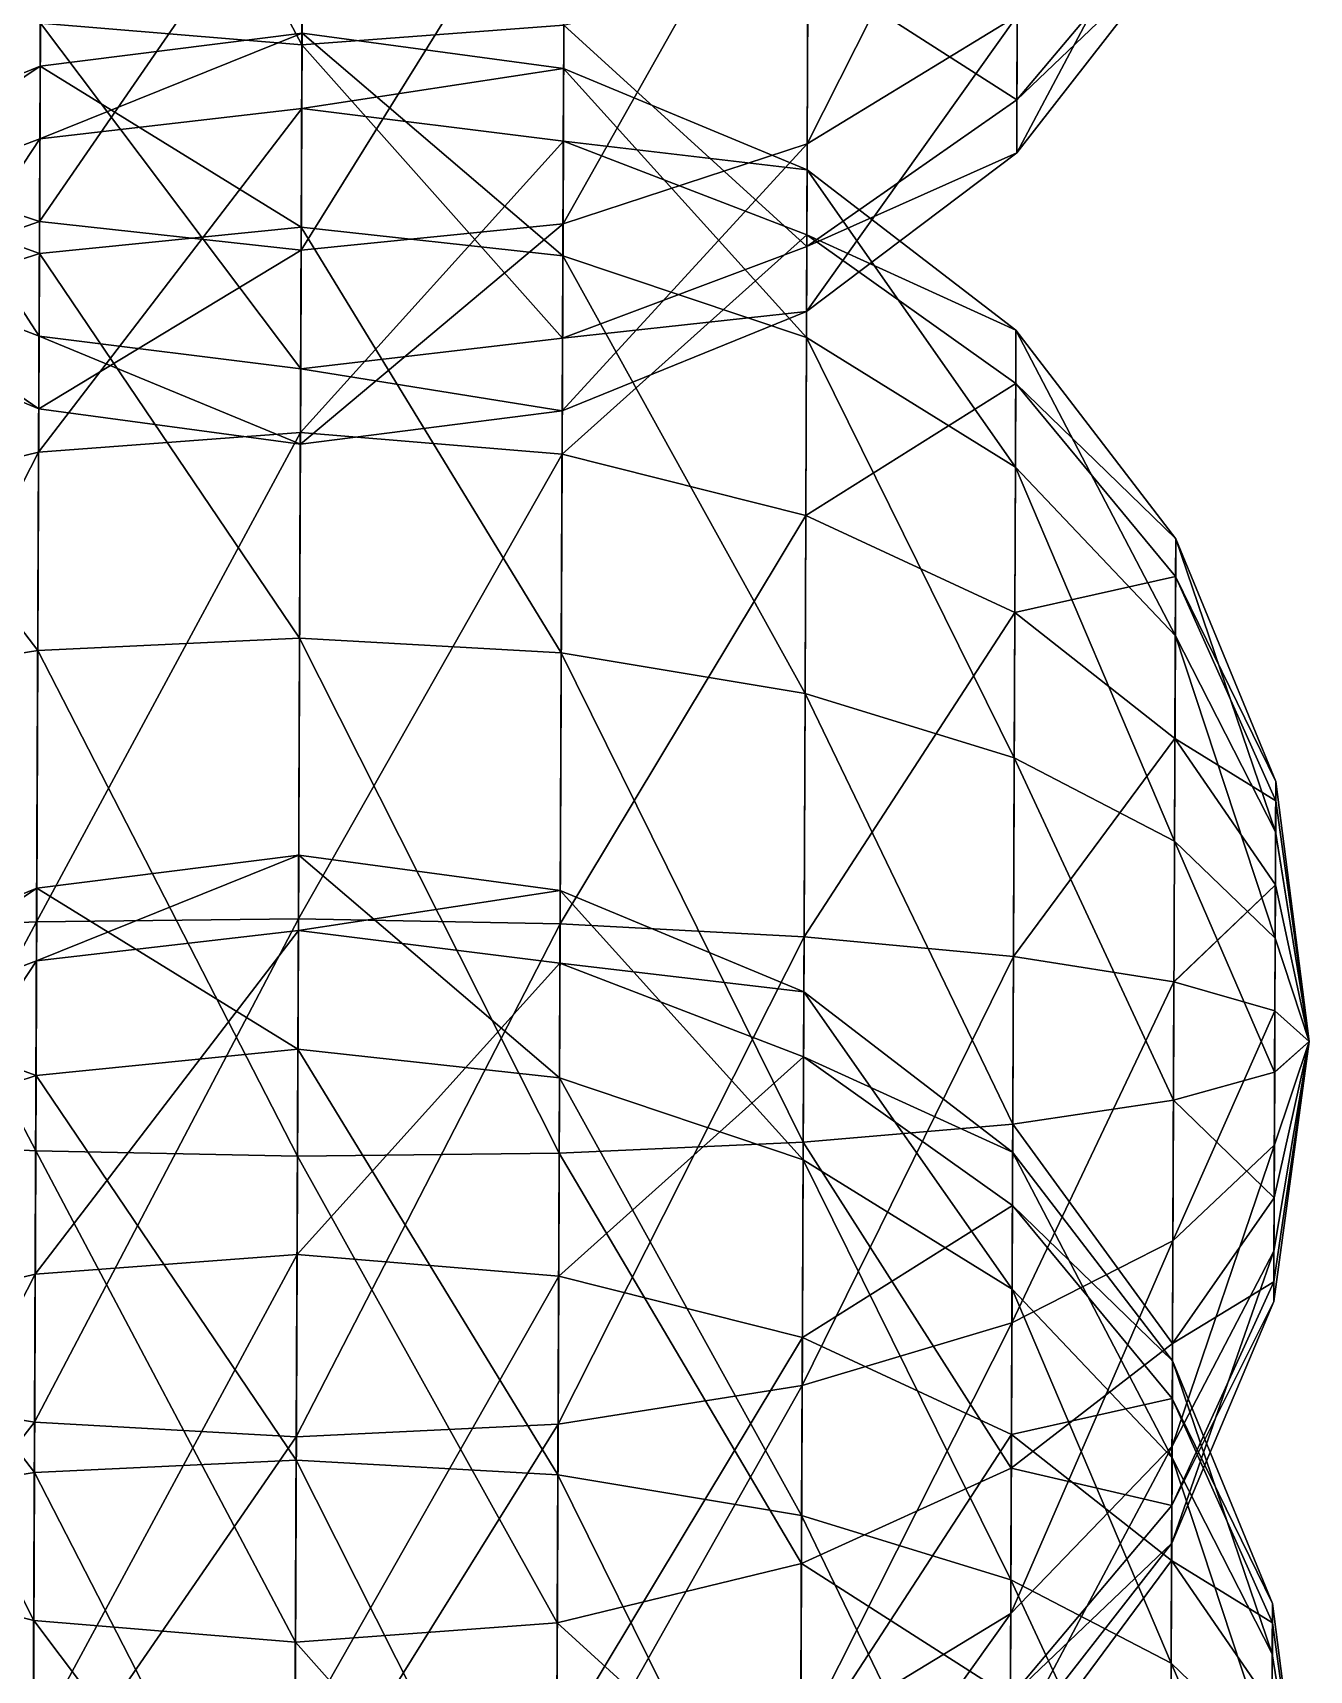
# Model space of a CAD drawing. Header units: metres. Extents: x -322 to 100, y -423 to 142.
# Drawn here: x -298.47 to -260.61, y -50.12 to -1.54 of the extents above; entities that cross this region are included whole.
import ezdxf

# ---------------------------------------------------------------- set-up
doc = ezdxf.new("R2010")
doc.units = ezdxf.units.M

msp = doc.modelspace()

# ---------------------------------------------------------------- linework, layer by layer
for points in [[(-290.48514, -1.896423, -696.81854), (-298.24716, -1.25321, -695.9994), (-298.19016, 12.67995, -701.5549), (-298.19006, 12.68005, -701.55475)], [(-290.48514, -1.896423, -696.81854), (-298.19016, 12.67995, -701.5549), (-290.42615, 12.528246, -702.57007), (-290.42606, 12.528346, -702.56995)], [(-282.71814, -1.316734, -695.9994), (-290.48514, -1.896423, -696.81854), (-290.42615, 12.528246, -702.57007), (-290.42606, 12.528346, -702.56995)], [(-269.23297, 7.583777, -653.2885), (-275.45383, 5.726347, -648.9085), (-275.49704, -4.833304, -657.23663), (-275.49695, -4.833203, -657.2365)], [(-269.23297, 7.583777, -653.2885), (-275.49704, -4.833304, -657.23663), (-269.26825, -1.038143, -660.0884), (-269.26816, -1.038043, -660.08826)], [(-298.22305, 4.635863, -646.1551), (-305.45358, 5.849067, -648.9085), (-305.4968, -4.710585, -657.23663), (-305.4967, -4.710484, -657.2365)], [(-275.45383, 5.726347, -648.9085), (-282.69406, 4.572341, -646.1551), (-282.74222, -7.205418, -655.4439), (-282.74213, -7.205317, -655.4438)], [(-275.45383, 5.726347, -648.9085), (-282.74222, -7.205418, -655.4439), (-275.49704, -4.833304, -657.23663), (-275.49695, -4.833203, -657.2365)], [(-298.22305, 4.635863, -646.1551), (-305.4968, -4.710585, -657.23663), (-298.27124, -7.141895, -655.4439), (-298.27115, -7.141795, -655.4438)], [(-290.4602, 4.200395, -645.21594), (-298.22305, 4.635863, -646.1551), (-298.27124, -7.141895, -655.4439), (-298.27115, -7.141795, -655.4438)], [(-282.69406, 4.572341, -646.1551), (-290.4602, 4.200395, -645.21594), (-290.51007, -7.992838, -654.83246), (-290.50998, -7.992738, -654.83234)], [(-282.69406, 4.572341, -646.1551), (-290.51007, -7.992838, -654.83246), (-282.74222, -7.205418, -655.4439), (-282.74213, -7.205317, -655.4438)], [(-290.4602, 4.200395, -645.21594), (-298.27124, -7.141895, -655.4439), (-290.51007, -7.992838, -654.83246), (-290.50998, -7.992738, -654.83234)], [(-264.48038, 3.921426, -663.8049), (-269.26825, -1.038143, -660.0884), (-269.28488, -5.105022, -670.28827), (-269.2848, -5.104922, -670.28815)], [(-264.48038, 3.921426, -663.8049), (-269.28488, -5.105022, -670.28827), (-264.49213, 1.045707, -671.0173), (-264.49203, 1.045807, -671.01715)], [(-269.27844, -3.527155, -681.155), (-275.47543, 0.446346, -693.59766), (-269.2506, 3.272675, -689.77704), (-269.25052, 3.272775, -689.7769)], [(-264.48758, 2.161428, -678.70123), (-269.27844, -3.527155, -681.155), (-269.2506, 3.272675, -689.77704), (-269.25052, 3.272775, -689.7769)], [(-264.49213, 1.045707, -671.0173), (-269.27844, -3.527155, -681.155), (-264.48758, 2.161428, -678.70123), (-264.4875, 2.161528, -678.7011)], [(-264.49213, 1.045707, -671.0173), (-269.28488, -5.105022, -670.28827), (-269.27844, -3.527155, -681.155), (-269.27835, -3.527055, -681.1549)], [(-298.28516, -10.54195, -684.22156), (-305.50925, -7.758991, -683.0379), (-305.4752, 0.569065, -693.59766), (-305.4751, 0.569165, -693.59753)], [(-298.28516, -10.54195, -684.22156), (-305.4752, 0.569065, -693.59766), (-298.24716, -1.25321, -695.9994), (-298.24707, -1.25311, -695.99927)], [(-275.5095, -7.881708, -683.0379), (-282.71814, -1.316734, -695.9994), (-275.47543, 0.446346, -693.59766), (-275.47534, 0.446446, -693.59753)], [(-269.27844, -3.527155, -681.155), (-275.5095, -7.881708, -683.0379), (-275.47543, 0.446346, -693.59766), (-275.47534, 0.446446, -693.59753)], [(-290.52448, -11.512835, -684.62524), (-298.28516, -10.54195, -684.22156), (-298.24716, -1.25321, -695.9994), (-298.24707, -1.25311, -695.99927)], [(-290.52448, -11.512835, -684.62524), (-298.24716, -1.25321, -695.9994), (-290.48514, -1.896423, -696.81854), (-290.48505, -1.896323, -696.8184)], [(-282.75613, -10.605476, -684.22156), (-290.48514, -1.896423, -696.81854), (-282.71814, -1.316734, -695.9994), (-282.71805, -1.316634, -695.99927)], [(-275.5095, -7.881708, -683.0379), (-282.75613, -10.605476, -684.22156), (-282.71814, -1.316734, -695.9994), (-282.71805, -1.316634, -695.99927)], [(-269.26825, -1.038143, -660.0884), (-275.49704, -4.833304, -657.23663), (-275.5174, -9.814194, -669.7288), (-275.5173, -9.814094, -669.7287)], [(-269.26825, -1.038143, -660.0884), (-275.5174, -9.814194, -669.7288), (-269.28488, -5.105022, -670.28827), (-269.2848, -5.104922, -670.28815)], [(-290.48373, -1.552261, -940.40686), (-298.2524, -2.535658, -940.2869), (-298.26123, -4.691063, -925.4426), (-298.26114, -4.690963, -925.4425)], [(-290.48373, -1.552261, -940.40686), (-298.26123, -4.691063, -925.4426), (-290.4929, -3.783703, -925.0389), (-290.4928, -3.783603, -925.03876)], [(-290.50726, -7.303703, -954.83167), (-298.2524, -2.535658, -940.2869), (-290.48373, -1.552261, -940.40686), (-290.48364, -1.552161, -940.40674)], [(-282.75613, -10.605476, -684.22156), (-290.52448, -11.512835, -684.62524), (-290.48514, -1.896423, -696.81854), (-290.48505, -1.896323, -696.8184)], [(-282.74612, -8.154646, -954.2202), (-290.50726, -7.303703, -954.83167), (-290.48373, -1.552261, -940.40686), (-290.48364, -1.552161, -940.40674)], [(-282.7234, -2.59918, -940.2869), (-290.48373, -1.552261, -940.40686), (-290.4929, -3.783703, -925.0389), (-290.4928, -3.783603, -925.03876)], [(-282.74612, -8.154646, -954.2202), (-290.48373, -1.552261, -940.40686), (-282.7234, -2.59918, -940.2869), (-282.7233, -2.59908, -940.2868)], [(-298.2524, -2.535658, -940.2869), (-305.49994, -5.482344, -939.9353), (-305.50784, -7.414827, -926.6262), (-305.50775, -7.414727, -926.6261)], [(-298.2524, -2.535658, -940.2869), (-305.50784, -7.414827, -926.6262), (-298.26123, -4.691063, -925.4426), (-298.26114, -4.690963, -925.4425)], [(-298.27515, -8.091124, -954.2202), (-305.49994, -5.482344, -939.9353), (-298.2524, -2.535658, -940.2869), (-298.25232, -2.535558, -940.2868)], [(-290.50726, -7.303703, -954.83167), (-298.27515, -8.091124, -954.2202), (-298.2524, -2.535658, -940.2869), (-298.25232, -2.535558, -940.2868)], [(-282.7234, -2.59918, -940.2869), (-290.4929, -3.783703, -925.0389), (-282.7322, -4.754587, -925.4426), (-282.73212, -4.754487, -925.4425)], [(-275.52057, -10.585957, -952.4275), (-282.74612, -8.154646, -954.2202), (-282.7234, -2.59918, -940.2869), (-282.7233, -2.59908, -940.2868)], [(-275.5002, -5.605062, -939.9353), (-282.7234, -2.59918, -940.2869), (-282.7322, -4.754587, -925.4426), (-282.73212, -4.754487, -925.4425)], [(-275.52057, -10.585957, -952.4275), (-282.7234, -2.59918, -940.2869), (-275.5002, -5.605062, -939.9353), (-275.50012, -5.604962, -939.9352)], [(-290.4929, -3.783703, -925.0389), (-298.26123, -4.691063, -925.4426), (-298.29922, -13.979805, -913.66473), (-298.29913, -13.979705, -913.6646)], [(-290.4929, -3.783703, -925.0389), (-298.29922, -13.979805, -913.66473), (-290.53223, -13.400118, -912.8456), (-290.53214, -13.400018, -912.84546)], [(-282.7322, -4.754587, -925.4426), (-290.4929, -3.783703, -925.0389), (-290.53223, -13.400118, -912.8456), (-290.53214, -13.400018, -912.84546)], [(-269.28488, -5.105022, -670.28827), (-275.5095, -7.881708, -683.0379), (-269.27844, -3.527155, -681.155), (-269.27835, -3.527055, -681.1549)], [(-298.26123, -4.691063, -925.4426), (-305.50784, -7.414827, -926.6262), (-305.54193, -15.742887, -916.06647), (-305.54184, -15.742786, -916.06635)], [(-298.26123, -4.691063, -925.4426), (-305.54193, -15.742887, -916.06647), (-298.29922, -13.979805, -913.66473), (-298.29913, -13.979705, -913.6646)], [(-298.27124, -7.141895, -655.4439), (-305.4968, -4.710585, -657.23663), (-305.51715, -9.691477, -669.7288), (-305.51706, -9.691377, -669.7287)], [(-282.7322, -4.754587, -925.4426), (-290.53223, -13.400118, -912.8456), (-282.7702, -14.043329, -913.66473), (-282.7701, -14.043229, -913.6646)], [(-275.50812, -7.537548, -926.6262), (-282.7322, -4.754587, -925.4426), (-282.7702, -14.043329, -913.66473), (-282.7701, -14.043229, -913.6646)], [(-275.49704, -4.833304, -657.23663), (-282.74222, -7.205418, -655.4439), (-282.76495, -12.760879, -669.3772), (-282.76486, -12.760779, -669.3771)], [(-275.49704, -4.833304, -657.23663), (-282.76495, -12.760879, -669.3772), (-275.5174, -9.814194, -669.7288), (-275.5173, -9.814094, -669.7287)], [(-275.5002, -5.605062, -939.9353), (-282.7322, -4.754587, -925.4426), (-275.50812, -7.537548, -926.6262), (-275.50803, -7.537448, -926.6261)], [(-269.28488, -5.105022, -670.28827), (-275.5174, -9.814194, -669.7288), (-275.5095, -7.881708, -683.0379), (-275.5094, -7.881608, -683.0378)], [(-298.27515, -8.091124, -954.2202), (-305.52032, -10.463238, -952.4275), (-305.49994, -5.482344, -939.9353), (-305.49985, -5.482244, -939.9352)], [(-269.32306, -14.431948, -949.57574), (-275.52057, -10.585957, -952.4275), (-275.5002, -5.605062, -939.9353), (-275.50012, -5.604962, -939.9352)], [(-269.30643, -10.365067, -939.37585), (-275.5002, -5.605062, -939.9353), (-275.50812, -7.537548, -926.6262), (-275.50803, -7.537448, -926.6261)], [(-269.32306, -14.431948, -949.57574), (-275.5002, -5.605062, -939.9353), (-269.30643, -10.365067, -939.37585), (-269.30634, -10.364966, -939.37573)], [(-298.27124, -7.141895, -655.4439), (-305.51715, -9.691477, -669.7288), (-298.29398, -12.697357, -669.3772), (-298.29388, -12.697257, -669.3771)], [(-290.51007, -7.992838, -654.83246), (-298.27124, -7.141895, -655.4439), (-298.29398, -12.697357, -669.3772), (-298.29388, -12.697257, -669.3771)], [(-282.74222, -7.205418, -655.4439), (-290.51007, -7.992838, -654.83246), (-290.5336, -13.744278, -669.25726), (-290.5335, -13.744178, -669.25714)], [(-282.74222, -7.205418, -655.4439), (-290.5336, -13.744278, -669.25726), (-282.76495, -12.760879, -669.3772), (-282.76486, -12.760779, -669.3771)], [(-298.29398, -12.697357, -669.3772), (-305.51715, -9.691477, -669.7288), (-305.50925, -7.758991, -683.0379), (-305.50916, -7.758891, -683.0378)], [(-298.29398, -12.697357, -669.3772), (-305.50925, -7.758991, -683.0379), (-298.28516, -10.54195, -684.22156), (-298.28506, -10.54185, -684.22144)], [(-290.55716, -19.496939, -964.4482), (-298.27515, -8.091124, -954.2202), (-290.50726, -7.303703, -954.83167), (-290.50717, -7.303603, -954.83154)], [(-282.7943, -19.932407, -963.50903), (-290.55716, -19.496939, -964.4482), (-290.50726, -7.303703, -954.83167), (-290.50717, -7.303603, -954.83154)], [(-290.50726, -7.303703, -954.83167), (-290.50726, -7.303703, -954.83167), (-290.55716, -19.496939, -964.4482), (-290.55707, -19.49684, -964.44806)], [(-282.7943, -19.932407, -963.50903), (-290.50726, -7.303703, -954.83167), (-282.74612, -8.154646, -954.2202), (-282.74603, -8.154546, -954.2201)], [(-275.50812, -7.537548, -926.6262), (-282.7702, -14.043329, -913.66473), (-275.54218, -15.865605, -916.06647), (-275.54208, -15.865505, -916.06635)], [(-269.31287, -11.942932, -928.5091), (-275.50812, -7.537548, -926.6262), (-275.54218, -15.865605, -916.06647), (-275.54208, -15.865505, -916.06635)], [(-269.30643, -10.365067, -939.37585), (-275.50812, -7.537548, -926.6262), (-269.31287, -11.942932, -928.5091), (-269.31277, -11.942832, -928.509)], [(-298.3233, -19.868885, -963.50903), (-305.52032, -10.463238, -952.4275), (-298.27515, -8.091124, -954.2202), (-298.27505, -8.091023, -954.2201)], [(-290.55716, -19.496939, -964.4482), (-298.3233, -19.868885, -963.50903), (-298.27515, -8.091124, -954.2202), (-298.27505, -8.091023, -954.2201)], [(-298.27515, -8.091124, -954.2202), (-298.27515, -8.091124, -954.2202), (-298.3233, -19.868885, -963.50903), (-298.3232, -19.868786, -963.5089)], [(-290.51007, -7.992838, -654.83246), (-298.29398, -12.697357, -669.3772), (-290.5336, -13.744278, -669.25726), (-290.5335, -13.744178, -669.25714)], [(-275.56378, -21.145609, -960.7556), (-282.7943, -19.932407, -963.50903), (-282.74612, -8.154646, -954.2202), (-282.74603, -8.154546, -954.2201)], [(-282.74612, -8.154646, -954.2202), (-282.74612, -8.154646, -954.2202), (-282.7943, -19.932407, -963.50903), (-282.79422, -19.932308, -963.5089)], [(-275.5174, -9.814194, -669.7288), (-282.75613, -10.605476, -684.22156), (-275.5095, -7.881708, -683.0379), (-275.5094, -7.881608, -683.0378)], [(-275.56378, -21.145609, -960.7556), (-282.74612, -8.154646, -954.2202), (-275.52057, -10.585957, -952.4275), (-275.52048, -10.585856, -952.42737)], [(-275.5174, -9.814194, -669.7288), (-282.76495, -12.760879, -669.3772), (-282.75613, -10.605476, -684.22156), (-282.75604, -10.605376, -684.22144)], [(-298.3233, -19.868885, -963.50903), (-305.56354, -21.022888, -960.7556), (-305.52032, -10.463238, -952.4275), (-305.52023, -10.463138, -952.42737)], [(-290.5336, -13.744278, -669.25726), (-298.29398, -12.697357, -669.3772), (-298.28516, -10.54195, -684.22156), (-298.28506, -10.54185, -684.22144)], [(-290.5336, -13.744278, -669.25726), (-298.28516, -10.54195, -684.22156), (-290.52448, -11.512835, -684.62524), (-290.52438, -11.512734, -684.6251)], [(-282.76495, -12.760879, -669.3772), (-290.52448, -11.512835, -684.62524), (-282.75613, -10.605476, -684.22156), (-282.75604, -10.605376, -684.22144)], [(-269.35834, -23.053867, -956.3756), (-275.56378, -21.145609, -960.7556), (-275.52057, -10.585957, -952.4275), (-275.52048, -10.585856, -952.42737)], [(-275.52057, -10.585957, -952.4275), (-275.52057, -10.585957, -952.4275), (-275.56378, -21.145609, -960.7556), (-275.5637, -21.14551, -960.7555)], [(-269.35834, -23.053867, -956.3756), (-275.52057, -10.585957, -952.4275), (-269.32306, -14.431948, -949.57574), (-269.32297, -14.431848, -949.5756)], [(-264.5759, -19.430521, -945.85925), (-269.32306, -14.431948, -949.57574), (-269.30643, -10.365067, -939.37585), (-269.30634, -10.364966, -939.37573)], [(-264.56415, -16.5548, -938.64685), (-269.30643, -10.365067, -939.37585), (-269.31287, -11.942932, -928.5091), (-269.31277, -11.942832, -928.509)], [(-264.5759, -19.430521, -945.85925), (-269.30643, -10.365067, -939.37585), (-264.56415, -16.5548, -938.64685), (-264.56406, -16.5547, -938.6467)], [(-282.76495, -12.760879, -669.3772), (-290.5336, -13.744278, -669.25726), (-290.52448, -11.512835, -684.62524), (-290.52438, -11.512734, -684.6251)], [(-269.31287, -11.942932, -928.5091), (-275.54218, -15.865605, -916.06647), (-269.3407, -18.742764, -919.8871), (-269.3406, -18.742664, -919.88696)], [(-264.5687, -17.67052, -930.9629), (-269.31287, -11.942932, -928.5091), (-269.3407, -18.742764, -919.8871), (-269.3406, -18.742664, -919.88696)], [(-264.56415, -16.5548, -938.64685), (-269.31287, -11.942932, -928.5091), (-264.5687, -17.67052, -930.9629), (-264.5686, -17.670422, -930.96277)], [(-290.53223, -13.400118, -912.8456), (-298.29922, -13.979805, -913.66473), (-298.35623, -27.912968, -908.10925), (-298.35614, -27.912868, -908.10913)], [(-290.53223, -13.400118, -912.8456), (-298.35623, -27.912968, -908.10925), (-290.59122, -27.82479, -907.09406), (-290.59113, -27.82469, -907.09393)], [(-282.7702, -14.043329, -913.66473), (-290.53223, -13.400118, -912.8456), (-290.59122, -27.82479, -907.09406), (-290.59113, -27.82469, -907.09393)], [(-298.29922, -13.979805, -913.66473), (-305.54193, -15.742887, -916.06647), (-305.59302, -28.235022, -911.0856), (-305.59293, -28.234922, -911.08545)], [(-298.29922, -13.979805, -913.66473), (-305.59302, -28.235022, -911.0856), (-298.35623, -27.912968, -908.10925), (-298.35614, -27.912868, -908.10913)], [(-282.7702, -14.043329, -913.66473), (-290.59122, -27.82479, -907.09406), (-282.8272, -27.976494, -908.10925), (-282.82712, -27.976395, -908.10913)], [(-275.54218, -15.865605, -916.06647), (-282.7702, -14.043329, -913.66473), (-282.8272, -27.976494, -908.10925), (-282.82712, -27.976395, -908.10913)], [(-264.60083, -25.52714, -950.6675), (-269.35834, -23.053867, -956.3756), (-269.32306, -14.431948, -949.57574), (-269.32297, -14.431848, -949.5756)], [(-269.32306, -14.431948, -949.57574), (-269.32306, -14.431948, -949.57574), (-269.35834, -23.053867, -956.3756), (-269.35825, -23.053768, -956.3755)], [(-264.60083, -25.52714, -950.6675), (-269.32306, -14.431948, -949.57574), (-264.5759, -19.430521, -945.85925), (-264.5758, -19.430422, -945.85913)], [(-275.54218, -15.865605, -916.06647), (-282.8272, -27.976494, -908.10925), (-275.59326, -28.357738, -911.0856), (-275.59317, -28.35764, -911.08545)], [(-269.3407, -18.742764, -919.8871), (-275.54218, -15.865605, -916.06647), (-275.59326, -28.357738, -911.0856), (-275.59317, -28.35764, -911.08545)], [(-261.60263, -25.241032, -941.5313), (-264.5759, -19.430521, -945.85925), (-264.56415, -16.5548, -938.64685), (-264.56406, -16.5547, -938.6467)], [(-261.59656, -23.752449, -937.7979), (-264.56415, -16.5548, -938.64685), (-264.5687, -17.67052, -930.9629), (-264.5686, -17.670422, -930.96277)], [(-261.60263, -25.241032, -941.5313), (-264.56415, -16.5548, -938.64685), (-261.59656, -23.752449, -937.7979), (-261.59647, -23.75235, -937.7978)], [(-264.5687, -17.67052, -930.9629), (-269.3407, -18.742764, -919.8871), (-264.58838, -22.47873, -924.8662), (-264.5883, -22.47863, -924.8661)], [(-261.5989, -24.329988, -933.8204), (-264.5687, -17.67052, -930.9629), (-264.58838, -22.47873, -924.8662), (-264.5883, -22.47863, -924.8661)], [(-261.59656, -23.752449, -937.7979), (-264.5687, -17.67052, -930.9629), (-261.5989, -24.329988, -933.8204), (-261.59882, -24.32989, -933.82025)], [(-269.3407, -18.742764, -919.8871), (-275.59326, -28.357738, -911.0856), (-269.38242, -28.942547, -915.8202), (-269.38232, -28.942448, -915.82007)], [(-264.58838, -22.47873, -924.8662), (-269.3407, -18.742764, -919.8871), (-269.38242, -28.942547, -915.8202), (-269.38232, -28.942448, -915.82007)], [(-261.61554, -28.396875, -944.02026), (-264.60083, -25.52714, -950.6675), (-264.5759, -19.430521, -945.85925), (-264.5758, -19.430422, -945.85913)], [(-264.5759, -19.430521, -945.85925), (-264.5759, -19.430521, -945.85925), (-264.60083, -25.52714, -950.6675), (-264.60074, -25.52704, -950.66736)], [(-261.61554, -28.396875, -944.02026), (-264.5759, -19.430521, -945.85925), (-261.60263, -25.241032, -941.5313), (-261.60254, -25.240932, -941.5312)], [(-298.38403, -34.713085, -965.6644), (-305.56354, -21.022888, -960.7556), (-298.3233, -19.868885, -963.50903), (-298.3232, -19.868786, -963.5089)], [(-290.62003, -34.86479, -966.6796), (-298.38403, -34.713085, -965.6644), (-298.3233, -19.868885, -963.50903), (-298.3232, -19.868786, -963.5089)], [(-290.62003, -34.86479, -966.6796), (-298.3233, -19.868885, -963.50903), (-290.55716, -19.496939, -964.4482), (-290.55707, -19.49684, -964.44806)], [(-282.855, -34.77661, -965.6644), (-290.62003, -34.86479, -966.6796), (-290.55716, -19.496939, -964.4482), (-290.55707, -19.49684, -964.44806)], [(-282.855, -34.77661, -965.6644), (-290.55716, -19.496939, -964.4482), (-282.7943, -19.932407, -963.50903), (-282.79422, -19.932308, -963.5089)], [(-275.61823, -34.45456, -962.6881), (-282.855, -34.77661, -965.6644), (-282.7943, -19.932407, -963.50903), (-282.79422, -19.932308, -963.5089)], [(-275.61823, -34.45456, -962.6881), (-282.7943, -19.932407, -963.50903), (-275.56378, -21.145609, -960.7556), (-275.5637, -21.14551, -960.7555)], [(-298.38403, -34.713085, -965.6644), (-305.61795, -34.33184, -962.6881), (-305.56354, -21.022888, -960.7556), (-305.56345, -21.022789, -960.7555)], [(-269.40277, -33.920578, -957.9535), (-275.61823, -34.45456, -962.6881), (-275.56378, -21.145609, -960.7556), (-275.5637, -21.14551, -960.7555)], [(-269.40277, -33.920578, -957.9535), (-275.56378, -21.145609, -960.7556), (-269.35834, -23.053867, -956.3756), (-269.35825, -23.053768, -956.3755)], [(-264.58838, -22.47873, -924.8662), (-269.38242, -28.942547, -915.8202), (-264.6179, -29.691065, -921.9905), (-264.6178, -29.690966, -921.99036)], [(-261.6091, -26.818901, -930.6645), (-264.58838, -22.47873, -924.8662), (-264.6179, -29.691065, -921.9905), (-264.6178, -29.690966, -921.99036)], [(-261.5989, -24.329988, -933.8204), (-264.58838, -22.47873, -924.8662), (-261.6091, -26.818901, -930.6645), (-261.609, -26.818802, -930.66437)], [(-264.63226, -33.211067, -951.7832), (-269.40277, -33.920578, -957.9535), (-269.35834, -23.053867, -956.3756), (-269.35825, -23.053768, -956.3755)], [(-264.63226, -33.211067, -951.7832), (-269.35834, -23.053867, -956.3756), (-264.60083, -25.52714, -950.6675), (-264.60074, -25.52704, -950.66736)], [(-260.60587, -31.467506, -936.88684), (-261.60263, -25.241032, -941.5313), (-261.59656, -23.752449, -937.7979), (-261.59647, -23.75235, -937.7978)], [(-260.60587, -31.467506, -936.88684), (-261.59656, -23.752449, -937.7979), (-261.5989, -24.329988, -933.8204), (-261.59882, -24.32989, -933.82025)], [(-260.60587, -31.467506, -936.88684), (-261.5989, -24.329988, -933.8204), (-261.6091, -26.818901, -930.6645), (-261.609, -26.818802, -930.66437)], [(-260.60587, -31.467506, -936.88684), (-261.61554, -28.396875, -944.02026), (-261.60263, -25.241032, -941.5313), (-261.60254, -25.240932, -941.5312)], [(-261.60263, -25.241032, -941.5313), (-261.60263, -25.241032, -941.5313), (-261.61554, -28.396875, -944.02026), (-261.61545, -28.396776, -944.02014)], [(-261.6318, -32.374367, -944.5978), (-264.63226, -33.211067, -951.7832), (-264.60083, -25.52714, -950.6675), (-264.60074, -25.52704, -950.66736)], [(-261.6318, -32.374367, -944.5978), (-264.60083, -25.52714, -950.6675), (-261.61554, -28.396875, -944.02026), (-261.61545, -28.396776, -944.02014)], [(-290.5835, -25.937912, -772.4624), (-298.35217, -26.921309, -772.34247), (-298.361, -29.076714, -757.49817), (-298.3609, -29.076614, -757.49805)], [(-290.5835, -25.937912, -772.4624), (-298.361, -29.076714, -757.49817), (-290.59265, -28.169353, -757.0944), (-290.59256, -28.169254, -757.0943)], [(-290.60703, -31.689354, -786.8872), (-298.35217, -26.921309, -772.34247), (-290.5835, -25.937912, -772.4624), (-290.5834, -25.937813, -772.4623)], [(-282.8459, -32.5403, -786.27576), (-290.60703, -31.689354, -786.8872), (-290.5835, -25.937912, -772.4624), (-290.5834, -25.937813, -772.4623)], [(-282.82315, -26.98483, -772.34247), (-290.5835, -25.937912, -772.4624), (-290.59265, -28.169353, -757.0944), (-290.59256, -28.169254, -757.0943)], [(-282.8459, -32.5403, -786.27576), (-290.5835, -25.937912, -772.4624), (-282.82315, -26.98483, -772.34247), (-282.82306, -26.984732, -772.34235)], [(-298.35217, -26.921309, -772.34247), (-305.5997, -29.867994, -771.99084), (-305.6076, -31.800478, -758.68176), (-305.6075, -31.800379, -758.68164)], [(-298.35217, -26.921309, -772.34247), (-305.6076, -31.800478, -758.68176), (-298.361, -29.076714, -757.49817), (-298.3609, -29.076614, -757.49805)], [(-298.3749, -32.476776, -786.27576), (-305.5997, -29.867994, -771.99084), (-298.35217, -26.921309, -772.34247), (-298.35208, -26.92121, -772.34235)], [(-290.60703, -31.689354, -786.8872), (-298.3749, -32.476776, -786.27576), (-298.35217, -26.921309, -772.34247), (-298.35208, -26.92121, -772.34235)], [(-282.82315, -26.98483, -772.34247), (-290.59265, -28.169353, -757.0944), (-282.83197, -29.140238, -757.49817), (-282.83188, -29.140139, -757.49805)], [(-275.62033, -34.971607, -784.48303), (-282.8459, -32.5403, -786.27576), (-282.82315, -26.98483, -772.34247), (-282.82306, -26.984732, -772.34235)], [(-275.59998, -29.990713, -771.99084), (-282.82315, -26.98483, -772.34247), (-282.83197, -29.140238, -757.49817), (-282.83188, -29.140139, -757.49805)], [(-275.62033, -34.971607, -784.48303), (-282.82315, -26.98483, -772.34247), (-275.59998, -29.990713, -771.99084), (-275.59988, -29.990614, -771.9907)], [(-261.6091, -26.818901, -930.6645), (-264.6179, -29.691065, -921.9905), (-261.62436, -30.55228, -929.1759), (-261.62427, -30.552181, -929.1758)], [(-260.60587, -31.467506, -936.88684), (-261.6091, -26.818901, -930.6645), (-261.62436, -30.55228, -929.1759), (-261.62427, -30.552181, -929.1758)], [(-298.35623, -27.912968, -908.10925), (-305.59302, -28.235022, -911.0856), (-305.64746, -41.54397, -913.01807), (-305.64737, -41.54387, -913.01794)], [(-298.35623, -27.912968, -908.10925), (-305.64746, -41.54397, -913.01807), (-298.41693, -42.75717, -910.26465), (-298.41684, -42.757072, -910.2645)], [(-290.59122, -27.82479, -907.09406), (-298.35623, -27.912968, -908.10925), (-298.41693, -42.75717, -910.26465), (-298.41684, -42.757072, -910.2645)], [(-290.59122, -27.82479, -907.09406), (-298.41693, -42.75717, -910.26465), (-290.65408, -43.192642, -909.3255), (-290.654, -43.192543, -909.3254)], [(-290.59265, -28.169353, -757.0944), (-298.361, -29.076714, -757.49817), (-298.399, -38.365456, -745.7203), (-298.3989, -38.365356, -745.72015)], [(-290.59265, -28.169353, -757.0944), (-298.399, -38.365456, -745.7203), (-290.632, -37.785767, -744.9011), (-290.6319, -37.785667, -744.901)], [(-282.8272, -27.976494, -908.10925), (-290.59122, -27.82479, -907.09406), (-290.65408, -43.192642, -909.3255), (-290.654, -43.192543, -909.3254)], [(-282.8272, -27.976494, -908.10925), (-290.65408, -43.192642, -909.3255), (-282.88794, -42.820694, -910.26465), (-282.88785, -42.820595, -910.2645)], [(-282.83197, -29.140238, -757.49817), (-290.59265, -28.169353, -757.0944), (-290.632, -37.785767, -744.9011), (-290.6319, -37.785667, -744.901)], [(-275.59326, -28.357738, -911.0856), (-282.8272, -27.976494, -908.10925), (-282.88794, -42.820694, -910.26465), (-282.88785, -42.820595, -910.2645)], [(-275.59326, -28.357738, -911.0856), (-282.88794, -42.820694, -910.26465), (-275.6477, -41.666687, -913.01807), (-275.6476, -41.666588, -913.01794)], [(-269.38242, -28.942547, -915.8202), (-275.59326, -28.357738, -911.0856), (-275.6477, -41.666687, -913.01807), (-275.6476, -41.666588, -913.01794)], [(-260.60587, -31.467506, -936.88684), (-261.6318, -32.374367, -944.5978), (-261.61554, -28.396875, -944.02026), (-261.61545, -28.396776, -944.02014)], [(-298.361, -29.076714, -757.49817), (-305.6076, -31.800478, -758.68176), (-305.6417, -40.128536, -748.122), (-305.6416, -40.128437, -748.1219)], [(-298.361, -29.076714, -757.49817), (-305.6417, -40.128536, -748.122), (-298.399, -38.365456, -745.7203), (-298.3989, -38.365356, -745.72015)], [(-282.83197, -29.140238, -757.49817), (-290.632, -37.785767, -744.9011), (-282.86996, -38.428978, -745.7203), (-282.86987, -38.42888, -745.72015)], [(-275.60788, -31.923199, -758.68176), (-282.83197, -29.140238, -757.49817), (-282.86996, -38.428978, -745.7203), (-282.86987, -38.42888, -745.72015)], [(-275.59998, -29.990713, -771.99084), (-282.83197, -29.140238, -757.49817), (-275.60788, -31.923199, -758.68176), (-275.6078, -31.9231, -758.68164)], [(-269.38242, -28.942547, -915.8202), (-275.6477, -41.666687, -913.01807), (-269.42688, -39.809258, -917.3981), (-269.4268, -39.80916, -917.39795)], [(-264.6179, -29.691065, -921.9905), (-269.38242, -28.942547, -915.8202), (-269.42688, -39.809258, -917.3981), (-269.4268, -39.80916, -917.39795)], [(-298.3749, -32.476776, -786.27576), (-305.6201, -34.84889, -784.48303), (-305.5997, -29.867994, -771.99084), (-305.5996, -29.867895, -771.9907)], [(-269.42282, -38.817596, -781.6313), (-275.62033, -34.971607, -784.48303), (-275.59998, -29.990713, -771.99084), (-275.59988, -29.990614, -771.9907)], [(-269.4062, -34.750717, -771.4314), (-275.59998, -29.990713, -771.99084), (-275.60788, -31.923199, -758.68176), (-275.6078, -31.9231, -758.68164)], [(-269.42282, -38.817596, -781.6313), (-275.59998, -29.990713, -771.99084), (-269.4062, -34.750717, -771.4314), (-269.4061, -34.750618, -771.4313)], [(-264.6179, -29.691065, -921.9905), (-269.42688, -39.809258, -917.3981), (-264.64932, -37.374992, -923.1062), (-264.64923, -37.374893, -923.1061)], [(-261.62436, -30.55228, -929.1759), (-264.6179, -29.691065, -921.9905), (-264.64932, -37.374992, -923.1062), (-264.64923, -37.374893, -923.1061)], [(-261.62436, -30.55228, -929.1759), (-264.64932, -37.374992, -923.1062), (-261.64062, -34.529774, -929.7534), (-261.64053, -34.529675, -929.7533)], [(-260.60587, -31.467506, -936.88684), (-261.62436, -30.55228, -929.1759), (-261.64062, -34.529774, -929.7534), (-261.64053, -34.529675, -929.7533)], [(-260.60587, -31.467506, -936.88684), (-261.65353, -37.68562, -932.2424), (-261.65964, -39.174202, -935.97577), (-261.65955, -39.174103, -935.97565)], [(-260.60587, -31.467506, -936.88684), (-261.65964, -39.174202, -935.97577), (-261.65726, -38.59666, -939.9533), (-261.65717, -38.59656, -939.9532)], [(-260.60587, -31.467506, -936.88684), (-261.65726, -38.59666, -939.9533), (-261.6471, -36.10775, -943.1092), (-261.647, -36.10765, -943.1091)], [(-260.60587, -31.467506, -936.88684), (-261.64062, -34.529774, -929.7534), (-261.65353, -37.68562, -932.2424), (-261.65344, -37.68552, -932.24225)], [(-260.60587, -31.467506, -936.88684), (-261.6471, -36.10775, -943.1092), (-261.6318, -32.374367, -944.5978), (-261.6317, -32.374268, -944.59766)], [(-290.65692, -43.88259, -796.5037), (-298.3749, -32.476776, -786.27576), (-290.60703, -31.689354, -786.8872), (-290.60693, -31.689255, -786.8871)], [(-282.89407, -44.318058, -795.5646), (-290.65692, -43.88259, -796.5037), (-290.60703, -31.689354, -786.8872), (-290.60693, -31.689255, -786.8871)], [(-290.60703, -31.689354, -786.8872), (-290.60703, -31.689354, -786.8872), (-290.65692, -43.88259, -796.5037), (-290.65683, -43.882492, -796.5036)], [(-282.89407, -44.318058, -795.5646), (-290.60703, -31.689354, -786.8872), (-282.8459, -32.5403, -786.27576), (-282.8458, -32.5402, -786.27563)], [(-275.60788, -31.923199, -758.68176), (-282.86996, -38.428978, -745.7203), (-275.64194, -40.251255, -748.122), (-275.64185, -40.251156, -748.1219)], [(-269.41263, -36.328583, -760.56464), (-275.60788, -31.923199, -758.68176), (-275.64194, -40.251255, -748.122), (-275.64185, -40.251156, -748.1219)], [(-269.4062, -34.750717, -771.4314), (-275.60788, -31.923199, -758.68176), (-269.41263, -36.328583, -760.56464), (-269.41254, -36.328484, -760.5645)], [(-298.42307, -44.254536, -795.5646), (-305.6201, -34.84889, -784.48303), (-298.3749, -32.476776, -786.27576), (-298.37482, -32.476677, -786.27563)], [(-290.65692, -43.88259, -796.5037), (-298.42307, -44.254536, -795.5646), (-298.3749, -32.476776, -786.27576), (-298.37482, -32.476677, -786.27563)], [(-298.3749, -32.476776, -786.27576), (-298.3749, -32.476776, -786.27576), (-298.42307, -44.254536, -795.5646), (-298.42297, -44.254436, -795.56445)], [(-275.66354, -45.531258, -792.81116), (-282.89407, -44.318058, -795.5646), (-282.8459, -32.5403, -786.27576), (-282.8458, -32.5402, -786.27563)], [(-282.8459, -32.5403, -786.27576), (-282.8459, -32.5403, -786.27576), (-282.89407, -44.318058, -795.5646), (-282.89398, -44.31796, -795.56445)], [(-275.66354, -45.531258, -792.81116), (-282.8459, -32.5403, -786.27576), (-275.62033, -34.971607, -784.48303), (-275.62024, -34.971508, -784.4829)], [(-261.6471, -36.10775, -943.1092), (-264.63226, -33.211067, -951.7832), (-261.6318, -32.374367, -944.5978), (-261.6317, -32.374268, -944.59766)], [(-264.66177, -40.4234, -948.9075), (-269.40277, -33.920578, -957.9535), (-264.63226, -33.211067, -951.7832), (-264.63217, -33.210968, -951.7831)], [(-261.6471, -36.10775, -943.1092), (-264.66177, -40.4234, -948.9075), (-264.63226, -33.211067, -951.7832), (-264.63217, -33.210968, -951.7831)], [(-269.4445, -44.12036, -953.8866), (-275.61823, -34.45456, -962.6881), (-269.40277, -33.920578, -957.9535), (-269.40268, -33.92048, -957.95337)], [(-264.66177, -40.4234, -948.9075), (-269.4445, -44.12036, -953.8866), (-269.40277, -33.920578, -957.9535), (-269.40268, -33.92048, -957.95337)], [(-298.44104, -48.646248, -960.10895), (-305.66907, -46.82397, -957.7072), (-305.61795, -34.33184, -962.6881), (-305.61786, -34.33174, -962.688)], [(-298.44104, -48.646248, -960.10895), (-305.61795, -34.33184, -962.6881), (-298.38403, -34.713085, -965.6644), (-298.38394, -34.712986, -965.6643)], [(-275.6693, -46.94669, -957.7072), (-282.855, -34.77661, -965.6644), (-275.61823, -34.45456, -962.6881), (-275.61813, -34.45446, -962.688)], [(-269.4445, -44.12036, -953.8866), (-275.6693, -46.94669, -957.7072), (-275.61823, -34.45456, -962.6881), (-275.61813, -34.45446, -962.688)], [(-298.42307, -44.254536, -795.5646), (-305.66327, -45.40854, -792.81116), (-305.6201, -34.84889, -784.48303), (-305.62, -34.84879, -784.4829)], [(-290.67902, -49.28946, -960.9281), (-298.44104, -48.646248, -960.10895), (-298.38403, -34.713085, -965.6644), (-298.38394, -34.712986, -965.6643)], [(-290.67902, -49.28946, -960.9281), (-298.38403, -34.713085, -965.6644), (-290.62003, -34.86479, -966.6796), (-290.61993, -34.864693, -966.6795)], [(-282.91202, -48.70977, -960.10895), (-290.67902, -49.28946, -960.9281), (-290.62003, -34.86479, -966.6796), (-290.61993, -34.864693, -966.6795)], [(-282.91202, -48.70977, -960.10895), (-290.62003, -34.86479, -966.6796), (-282.855, -34.77661, -965.6644), (-282.85492, -34.776512, -965.6643)], [(-275.6693, -46.94669, -957.7072), (-282.91202, -48.70977, -960.10895), (-282.855, -34.77661, -965.6644), (-282.85492, -34.776512, -965.6643)], [(-269.4581, -47.439518, -788.43115), (-275.66354, -45.531258, -792.81116), (-275.62033, -34.971607, -784.48303), (-275.62024, -34.971508, -784.4829)], [(-275.62033, -34.971607, -784.48303), (-275.62033, -34.971607, -784.48303), (-275.66354, -45.531258, -792.81116), (-275.66345, -45.53116, -792.81104)], [(-269.4581, -47.439518, -788.43115), (-275.62033, -34.971607, -784.48303), (-269.42282, -38.817596, -781.6313), (-269.42273, -38.817497, -781.63116)], [(-264.67566, -43.81617, -777.9148), (-269.42282, -38.817596, -781.6313), (-269.4062, -34.750717, -771.4314), (-269.4061, -34.750618, -771.4313)], [(-264.6639, -40.940453, -770.7024), (-269.4062, -34.750717, -771.4314), (-269.41263, -36.328583, -760.56464), (-269.41254, -36.328484, -760.5645)], [(-264.67566, -43.81617, -777.9148), (-269.4062, -34.750717, -771.4314), (-264.6639, -40.940453, -770.7024), (-264.66382, -40.940353, -770.7023)], [(-261.64062, -34.529774, -929.7534), (-264.64932, -37.374992, -923.1062), (-264.67426, -43.47161, -927.9144), (-264.67416, -43.47151, -927.9143)], [(-261.64062, -34.529774, -929.7534), (-264.67426, -43.47161, -927.9144), (-261.65353, -37.68562, -932.2424), (-261.65344, -37.68552, -932.24225)], [(-269.41263, -36.328583, -760.56464), (-275.64194, -40.251255, -748.122), (-269.44046, -43.128414, -751.9426), (-269.44037, -43.128315, -751.9425)], [(-264.66846, -42.05617, -763.01843), (-269.41263, -36.328583, -760.56464), (-269.44046, -43.128414, -751.9426), (-269.44037, -43.128315, -751.9425)], [(-264.6639, -40.940453, -770.7024), (-269.41263, -36.328583, -760.56464), (-264.66846, -42.05617, -763.01843), (-264.66837, -42.056072, -763.0183)], [(-261.65726, -38.59666, -939.9533), (-264.66177, -40.4234, -948.9075), (-261.6471, -36.10775, -943.1092), (-261.647, -36.10765, -943.1091)], [(-264.64932, -37.374992, -923.1062), (-269.42688, -39.809258, -917.3981), (-269.46213, -48.43118, -924.19794), (-269.46204, -48.43108, -924.1978)], [(-264.64932, -37.374992, -923.1062), (-269.46213, -48.43118, -924.19794), (-264.67426, -43.47161, -927.9144), (-264.67416, -43.47151, -927.9143)], [(-290.632, -37.785767, -744.9011), (-298.399, -38.365456, -745.7203), (-298.456, -52.29862, -740.1648), (-298.4559, -52.29852, -740.1647)], [(-290.632, -37.785767, -744.9011), (-298.456, -52.29862, -740.1648), (-290.69098, -52.21044, -739.1496), (-290.6909, -52.210342, -739.1495)], [(-282.86996, -38.428978, -745.7203), (-290.632, -37.785767, -744.9011), (-290.69098, -52.21044, -739.1496), (-290.6909, -52.210342, -739.1495)], [(-261.65353, -37.68562, -932.2424), (-264.67426, -43.47161, -927.9144), (-264.686, -46.34733, -935.12683), (-264.6859, -46.34723, -935.1267)], [(-261.65353, -37.68562, -932.2424), (-264.686, -46.34733, -935.12683), (-261.65964, -39.174202, -935.97577), (-261.65955, -39.174103, -935.97565)], [(-298.399, -38.365456, -745.7203), (-305.6417, -40.128536, -748.122), (-305.69278, -52.620674, -743.1411), (-305.6927, -52.620575, -743.141)], [(-298.399, -38.365456, -745.7203), (-305.69278, -52.620674, -743.1411), (-298.456, -52.29862, -740.1648), (-298.4559, -52.29852, -740.1647)], [(-282.86996, -38.428978, -745.7203), (-290.69098, -52.21044, -739.1496), (-282.92697, -52.362144, -740.1648), (-282.92688, -52.362045, -740.1647)], [(-275.64194, -40.251255, -748.122), (-282.86996, -38.428978, -745.7203), (-282.92697, -52.362144, -740.1648), (-282.92688, -52.362045, -740.1647)], [(-264.7006, -49.912792, -782.723), (-269.4581, -47.439518, -788.43115), (-269.42282, -38.817596, -781.6313), (-269.42273, -38.817497, -781.63116)], [(-269.42282, -38.817596, -781.6313), (-269.42282, -38.817596, -781.6313), (-269.4581, -47.439518, -788.43115), (-269.458, -47.43942, -788.431)], [(-264.7006, -49.912792, -782.723), (-269.42282, -38.817596, -781.6313), (-264.67566, -43.81617, -777.9148), (-264.67557, -43.81607, -777.9147)], [(-261.65964, -39.174202, -935.97577), (-264.68146, -45.231606, -942.8108), (-261.65726, -38.59666, -939.9533), (-261.65717, -38.59656, -939.9532)], [(-261.65726, -38.59666, -939.9533), (-264.68146, -45.231606, -942.8108), (-264.66177, -40.4234, -948.9075), (-264.66168, -40.4233, -948.90735)], [(-261.65964, -39.174202, -935.97577), (-264.686, -46.34733, -935.12683), (-264.68146, -45.231606, -942.8108), (-264.68137, -45.231506, -942.81067)], [(-269.42688, -39.809258, -917.3981), (-275.6477, -41.666687, -913.01807), (-275.69092, -52.22634, -921.3462), (-275.69083, -52.226242, -921.34607)], [(-269.42688, -39.809258, -917.3981), (-275.69092, -52.22634, -921.3462), (-269.46213, -48.43118, -924.19794), (-269.46204, -48.43108, -924.1978)], [(-275.64194, -40.251255, -748.122), (-282.92697, -52.362144, -740.1648), (-275.69302, -52.74339, -743.1411), (-275.69293, -52.74329, -743.141)], [(-269.44046, -43.128414, -751.9426), (-275.64194, -40.251255, -748.122), (-275.69302, -52.74339, -743.1411), (-275.69293, -52.74329, -743.141)], [(-264.68146, -45.231606, -942.8108), (-269.4445, -44.12036, -953.8866), (-264.66177, -40.4234, -948.9075), (-264.66168, -40.4233, -948.90735)], [(-261.7024, -49.626682, -773.58685), (-264.67566, -43.81617, -777.9148), (-264.6639, -40.940453, -770.7024), (-264.66382, -40.940353, -770.7023)], [(-261.69632, -48.1381, -769.85345), (-264.6639, -40.940453, -770.7024), (-264.66846, -42.05617, -763.01843), (-264.66837, -42.056072, -763.0183)], [(-261.7024, -49.626682, -773.58685), (-264.6639, -40.940453, -770.7024), (-261.69632, -48.1381, -769.85345), (-261.69623, -48.138, -769.85333)], [(-298.41693, -42.75717, -910.26465), (-305.64746, -41.54397, -913.01807), (-305.69067, -52.103622, -921.3462), (-305.69058, -52.103523, -921.34607)], [(-275.6477, -41.666687, -913.01807), (-282.88794, -42.820694, -910.26465), (-282.9361, -54.598454, -919.55347), (-282.936, -54.598354, -919.55334)], [(-275.6477, -41.666687, -913.01807), (-282.9361, -54.598454, -919.55347), (-275.69092, -52.22634, -921.3462), (-275.69083, -52.226242, -921.34607)], [(-264.66846, -42.05617, -763.01843), (-269.44046, -43.128414, -751.9426), (-264.68814, -46.86438, -756.92175), (-264.68805, -46.86428, -756.92163)], [(-261.69867, -48.715637, -765.8759), (-264.66846, -42.05617, -763.01843), (-264.68814, -46.86438, -756.92175), (-264.68805, -46.86428, -756.92163)], [(-261.69632, -48.1381, -769.85345), (-264.66846, -42.05617, -763.01843), (-261.69867, -48.715637, -765.8759), (-261.69858, -48.715538, -765.8758)], [(-298.41693, -42.75717, -910.26465), (-305.69067, -52.103622, -921.3462), (-298.46512, -54.53493, -919.55347), (-298.46503, -54.534832, -919.55334)], [(-290.65408, -43.192642, -909.3255), (-298.41693, -42.75717, -910.26465), (-298.46512, -54.53493, -919.55347), (-298.46503, -54.534832, -919.55334)], [(-290.65408, -43.192642, -909.3255), (-298.46512, -54.53493, -919.55347), (-290.70395, -55.38587, -918.942), (-290.70386, -55.385773, -918.9419)], [(-282.88794, -42.820694, -910.26465), (-290.65408, -43.192642, -909.3255), (-290.70395, -55.38587, -918.942), (-290.70386, -55.385773, -918.9419)], [(-282.88794, -42.820694, -910.26465), (-290.70395, -55.38587, -918.942), (-282.9361, -54.598454, -919.55347), (-282.936, -54.598354, -919.55334)], [(-269.44046, -43.128414, -751.9426), (-275.69302, -52.74339, -743.1411), (-269.48218, -53.328197, -747.87573), (-269.4821, -53.3281, -747.8756)], [(-264.68814, -46.86438, -756.92175), (-269.44046, -43.128414, -751.9426), (-269.48218, -53.328197, -747.87573), (-269.4821, -53.3281, -747.8756)], [(-264.67426, -43.47161, -927.9144), (-269.46213, -48.43118, -924.19794), (-269.47876, -52.49806, -934.3978), (-269.47867, -52.49796, -934.3977)], [(-264.67426, -43.47161, -927.9144), (-269.47876, -52.49806, -934.3978), (-264.686, -46.34733, -935.12683), (-264.6859, -46.34723, -935.1267)], [(-290.7198, -59.250443, -798.73517), (-298.42307, -44.254536, -795.5646), (-290.65692, -43.88259, -796.5037), (-290.65683, -43.882492, -796.5036)], [(-282.95477, -59.162262, -797.72), (-290.7198, -59.250443, -798.73517), (-290.65692, -43.88259, -796.5037), (-290.65683, -43.882492, -796.5036)], [(-282.95477, -59.162262, -797.72), (-290.65692, -43.88259, -796.5037), (-282.89407, -44.318058, -795.5646), (-282.89398, -44.31796, -795.56445)], [(-269.47232, -50.92019, -945.2646), (-275.6693, -46.94669, -957.7072), (-269.4445, -44.12036, -953.8866), (-269.4444, -44.120262, -953.8865)], [(-264.68146, -45.231606, -942.8108), (-269.47232, -50.92019, -945.2646), (-269.4445, -44.12036, -953.8866), (-269.4444, -44.120262, -953.8865)], [(-261.7153, -52.782524, -776.0758), (-264.7006, -49.912792, -782.723), (-264.67566, -43.81617, -777.9148), (-264.67557, -43.81607, -777.9147)], [(-264.67566, -43.81617, -777.9148), (-264.67566, -43.81617, -777.9148), (-264.7006, -49.912792, -782.723), (-264.7005, -49.912693, -782.7229)], [(-261.7153, -52.782524, -776.0758), (-264.67566, -43.81617, -777.9148), (-261.7024, -49.626682, -773.58685), (-261.7023, -49.626583, -773.58673)], [(-298.4838, -59.098736, -797.72), (-305.66327, -45.40854, -792.81116), (-298.42307, -44.254536, -795.5646), (-298.42297, -44.254436, -795.56445)], [(-290.7198, -59.250443, -798.73517), (-298.4838, -59.098736, -797.72), (-298.42307, -44.254536, -795.5646), (-298.42297, -44.254436, -795.56445)], [(-275.718, -58.84021, -794.74365), (-282.95477, -59.162262, -797.72), (-282.89407, -44.318058, -795.5646), (-282.89398, -44.31796, -795.56445)], [(-275.718, -58.84021, -794.74365), (-282.89407, -44.318058, -795.5646), (-275.66354, -45.531258, -792.81116), (-275.66345, -45.53116, -792.81104)], [(-269.50253, -58.30623, -790.00903), (-275.718, -58.84021, -794.74365), (-275.66354, -45.531258, -792.81116), (-275.66345, -45.53116, -792.81104)], [(-269.50253, -58.30623, -790.00903), (-275.66354, -45.531258, -792.81116), (-269.4581, -47.439518, -788.43115), (-269.458, -47.43942, -788.431)], [(-264.686, -46.34733, -935.12683), (-269.47232, -50.92019, -945.2646), (-264.68146, -45.231606, -942.8108), (-264.68137, -45.231506, -942.81067)], [(-264.686, -46.34733, -935.12683), (-269.47876, -52.49806, -934.3978), (-269.47232, -50.92019, -945.2646), (-269.47223, -50.92009, -945.26447)], [(-298.47903, -57.934986, -948.3311), (-305.66907, -46.82397, -957.7072), (-298.44104, -48.646248, -960.10895), (-298.44095, -48.64615, -960.1088)], [(-275.70337, -55.274742, -947.14746), (-282.91202, -48.70977, -960.10895), (-275.6693, -46.94669, -957.7072), (-275.66922, -46.94659, -957.7071)], [(-269.47232, -50.92019, -945.2646), (-275.70337, -55.274742, -947.14746), (-275.6693, -46.94669, -957.7072), (-275.66922, -46.94659, -957.7071)], [(-264.68814, -46.86438, -756.92175), (-269.48218, -53.328197, -747.87573), (-264.71765, -54.076717, -754.046), (-264.71756, -54.07662, -754.0459)], [(-261.70886, -51.20455, -762.72003), (-264.68814, -46.86438, -756.92175), (-264.71765, -54.076717, -754.046), (-264.71756, -54.07662, -754.0459)], [(-261.69867, -48.715637, -765.8759), (-264.68814, -46.86438, -756.92175), (-261.70886, -51.20455, -762.72003), (-261.70877, -51.204453, -762.7199)], [(-264.73203, -57.596718, -783.83875), (-269.50253, -58.30623, -790.00903), (-269.4581, -47.439518, -788.43115), (-269.458, -47.43942, -788.431)], [(-264.73203, -57.596718, -783.83875), (-269.4581, -47.439518, -788.43115), (-264.7006, -49.912792, -782.723), (-264.7005, -49.912693, -782.7229)], [(-269.46213, -48.43118, -924.19794), (-275.69092, -52.22634, -921.3462), (-275.71127, -57.20723, -933.8384), (-275.71118, -57.20713, -933.83826)], [(-269.46213, -48.43118, -924.19794), (-275.71127, -57.20723, -933.8384), (-269.47876, -52.49806, -934.3978), (-269.47867, -52.49796, -934.3977)], [(-260.70563, -55.853157, -768.9424), (-261.7024, -49.626682, -773.58685), (-261.69632, -48.1381, -769.85345), (-261.69623, -48.138, -769.85333)], [(-260.70563, -55.853157, -768.9424), (-261.69632, -48.1381, -769.85345), (-261.69867, -48.715637, -765.8759), (-261.69858, -48.715538, -765.8758)], [(-290.71835, -58.90587, -948.7348), (-298.47903, -57.934986, -948.3311), (-298.44104, -48.646248, -960.10895), (-298.44095, -48.64615, -960.1088)], [(-290.71835, -58.90587, -948.7348), (-298.44104, -48.646248, -960.10895), (-290.67902, -49.28946, -960.9281), (-290.67892, -49.28936, -960.928)], [(-282.95, -57.998512, -948.3311), (-290.67902, -49.28946, -960.9281), (-282.91202, -48.70977, -960.10895), (-282.91193, -48.70967, -960.1088)], [(-275.70337, -55.274742, -947.14746), (-282.95, -57.998512, -948.3311), (-282.91202, -48.70977, -960.10895), (-282.91193, -48.70967, -960.1088)], [(-260.70563, -55.853157, -768.9424), (-261.69867, -48.715637, -765.8759), (-261.70886, -51.20455, -762.72003), (-261.70877, -51.204453, -762.7199)], [(-282.95, -57.998512, -948.3311), (-290.71835, -58.90587, -948.7348), (-290.67902, -49.28946, -960.9281), (-290.67892, -49.28936, -960.928)], [(-261.73157, -56.760017, -776.6533), (-264.73203, -57.596718, -783.83875), (-264.7006, -49.912792, -782.723), (-264.7005, -49.912693, -782.7229)], [(-261.73157, -56.760017, -776.6533), (-264.7006, -49.912792, -782.723), (-261.7153, -52.782524, -776.0758), (-261.7152, -52.782425, -776.0757)], [(-260.70563, -55.853157, -768.9424), (-261.7153, -52.782524, -776.0758), (-261.7024, -49.626682, -773.58685), (-261.7023, -49.626583, -773.58673)], [(-261.7024, -49.626682, -773.58685), (-261.7024, -49.626682, -773.58685), (-261.7153, -52.782524, -776.0758), (-261.7152, -52.782425, -776.0757)]]:
    msp.add_3dface(points)

doc.saveas('drawing.dxf')
